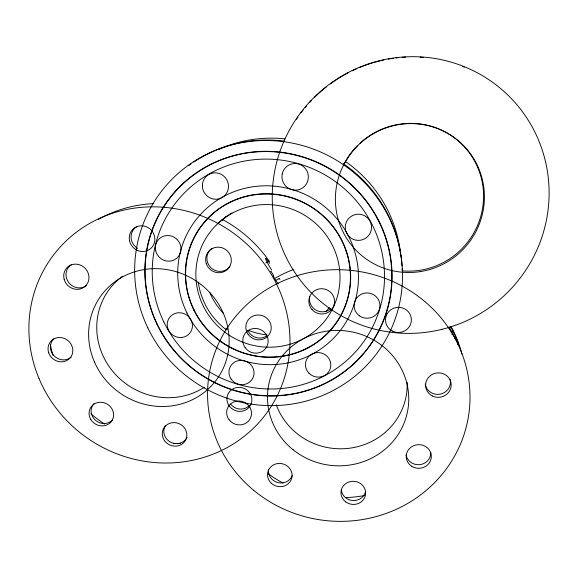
<?xml version="1.0" encoding="UTF-8"?>
<svg xmlns="http://www.w3.org/2000/svg" width="578" height="578" viewBox="0 0 578 578"><rect width="100%" height="100%" fill="white"/><g stroke="black" fill="none" stroke-linecap="round" stroke-linejoin="round"><path stroke-width="0.87" d="M265.909 262.918L269.182 261.119A128.901 122.536 34.8 0 0 221.995 219.25M270.49 271.638L271.046 271.335L272.368 273.531L273.647 275.742L273.091 276.046M276.096 280.171L279.355 278.394M448.81 327.878L450.746 326.873L455.218 335.608L458.686 344.589L449.041 326.953M451.115 332.119L453.051 331.115M451.823 334.38L452.964 333.788M454.481 338.585L455.334 338.144M457.523 342.985L458.087 342.696M457.436 344.734L458.564 344.148M450.5 326.447L450.746 326.873M296.449 119.292A138.373 136.329 -44.2 0 1 297.93 117.124M301.015 112.855A138.373 136.329 -44.2 0 1 303.161 110.073M305.329 107.407A138.373 136.329 -44.2 0 1 306.434 106.085M309.866 102.212A138.373 136.329 -44.2 0 1 311.636 100.326M314.757 97.155A138.373 136.329 -44.2 0 1 326.78 86.592M330.276 83.955A138.373 136.329 -44.2 0 1 348.324 72.72M352.125 70.819A138.373 136.329 -44.2 0 1 356.828 68.652M359.249 67.619A138.373 136.329 -44.2 0 1 383.879 59.96M388.149 59.122A138.373 136.329 -44.2 0 1 393.3 58.299M395.944 57.959A138.373 136.329 -44.2 0 1 398.589 57.663M402.129 57.352A138.373 136.329 -44.2 0 1 405.677 57.128M420.062 57.171A138.373 136.329 -44.2 0 1 423.558 57.41M462.711 66.535A138.373 136.329 -44.2 0 1 464.3 67.178M360.022 143.192A74.468 73.377 -43.6 0 1 479.776 172.851A74.468 73.377 -43.6 0 1 402.873 270.938M343.433 165.301A74.468 73.377 -43.6 0 1 357.435 145.692M71.173 357.146A12.637 11.741 38.2 0 1 53.805 355.528A12.637 11.741 38.2 0 1 54.166 338.52M86.476 285.568A12.918 12.116 44.3 0 1 68.479 282.194A12.918 12.116 44.3 0 1 71.556 264.579M137.521 248.374A13.048 12.441 47.6 0 1 137.188 226.345M229.878 266.595A12.933 12.535 41.2 0 1 210.703 267.484A12.933 12.535 41.2 0 1 211.837 248.41M266.66 335.984A12.694 12.275 25.3 0 1 247.868 330.464M249.588 405.453A12.47 11.856 21.5 0 1 230.55 404.08M187.113 437.293A12.34 11.553 25.4 0 1 170.438 442.091A12.34 11.553 25.4 0 1 165.402 425.618M112.558 419.968A12.405 11.517 31.5 0 1 95.435 420.257A12.405 11.517 31.5 0 1 93.947 403.646M180.437 443.319A118.974 113.1 34.8 0 1 173.487 443.673M104.647 424.028A118.974 113.1 34.8 0 1 90.891 413.79M52.981 355.398A118.974 113.1 34.8 0 1 50.358 344.481M278.307 283.82A12.687 2.478 63.9 0 1 273.365 276.284M271.66 270.157A12.709 0.968 58.8 0 1 265.627 258.843A12.709 0.968 58.8 0 1 269.659 263.366M268.365 260.425A12.788 2.702 57.7 0 1 269.254 261.343M98.339 219.409A128.901 122.536 34.8 0 1 153.661 203.622M204.388 387.238A69.382 65.943 34.7 0 1 110.463 368.381A69.382 65.943 34.7 0 1 122.312 276.378M279.514 278.545A12.738 2.724 63.2 0 1 279.853 279.542M188.876 165.539A133.475 130.447 32.2 0 1 191.029 163.979M193.854 162.035A133.475 130.447 32.2 0 1 284.448 141.169M343.303 163.668A133.475 130.447 32.2 0 1 402.006 265.902M402.144 268.553A133.475 130.447 32.2 0 1 402.23 271.212M226.338 329.857A71.845 70.198 32 0 1 198.261 282.143M218.267 223.339A71.845 70.198 32 0 1 232.031 212.885M227.385 329.287A78.998 77.322 32.9 0 1 225.998 328.246M329.229 307.46A69.122 67.655 32.8 0 1 326.122 311.448M267.115 334.944A69.122 67.655 32.8 0 1 248.453 330.327M223.252 313.189A69.122 67.655 32.8 0 1 209.684 292.338M221.974 220.695A69.122 67.655 32.8 0 1 226.063 216.642M219.026 149.283A128.41 125.715 33.1 0 1 284.918 138.886M345.333 161.414A128.41 125.715 33.1 0 1 400.727 255.844M407.158 382.246A67.424 64.743 8.1 0 1 352.428 447.784A67.424 64.743 8.1 0 1 276.262 404.759M275.07 278.249A125.26 120.303 8.1 0 1 293.263 269.601M451.071 326.519A125.26 120.303 8.1 0 1 461.959 354.112M364.732 495.498A120.434 115.665 8.1 0 1 345.832 497.571M283.112 483.071A120.434 115.665 8.1 0 1 268.481 473.924M430.798 452.596A12.441 11.726 -0.9 0 1 419.455 464.683A12.441 11.726 -0.9 0 1 406.045 454.691M450.161 379.457A12.68 12.124 -6.7 0 1 440.068 394.16A12.68 12.124 -6.7 0 1 425.242 384.045M330.811 308.645A12.767 12.499 14.5 0 1 309.772 296.521M292.193 475.607A12.239 11.481 14 0 1 277.823 482.565A12.239 11.481 14 0 1 268.611 469.553M365.455 491.827A12.254 11.473 6.4 0 1 352.544 500.519A12.254 11.473 6.4 0 1 341.302 489.682M442.076 329.308A139.428 137.362 -43.9 0 0 511.754 98.997A139.428 137.362 -43.9 0 0 278.22 156.819A139.428 137.362 -43.9 0 0 442.076 329.308M420.249 271.624A75.032 73.926 -43.3 0 0 468.621 151.371A75.032 73.926 -43.3 0 0 340.81 171.175A75.032 73.926 -43.3 0 0 420.249 271.624M48.747 352.898A12.73 11.82 38.2 0 0 69.844 358.223A12.73 11.82 38.2 0 0 62.677 337.892A12.73 11.82 38.2 0 0 48.747 352.898M64.144 279.167A13.012 12.196 44.3 0 0 85.241 286.247A13.012 12.196 44.3 0 0 79.67 264.825A13.012 12.196 44.3 0 0 64.144 279.167M129.544 240.853A13.142 12.528 47.4 0 0 150.721 248.533A13.142 12.528 47.4 0 0 145.887 226.576A13.142 12.528 47.4 0 0 129.544 240.853M206.267 263.568A13.027 12.622 41.1 0 0 228.064 268.763A13.027 12.622 41.1 0 0 221.092 247.5A13.027 12.622 41.1 0 0 206.267 263.568M248.078 334.236A12.788 12.362 25.2 0 0 270.02 333.044A12.788 12.362 25.2 0 0 257.492 315.01A12.788 12.362 25.2 0 0 248.078 334.236M229.726 406.616A12.557 11.936 21.5 0 0 251.069 404.051A12.557 11.936 21.5 0 0 237.442 387.441A12.557 11.936 21.5 0 0 229.726 406.616M164.586 440.761A12.434 11.632 25.3 0 0 185.762 439.757A12.434 11.632 25.3 0 0 173.321 422.612A12.434 11.632 25.3 0 0 164.586 440.761M90.717 419.303A12.492 11.589 31.5 0 0 111.944 420.654A12.492 11.589 31.5 0 0 101.309 402.252A12.492 11.589 31.5 0 0 90.717 419.303M94.424 361.886A71.419 67.734 34.3 0 0 215.341 381.307A71.419 67.734 34.3 0 0 166.876 269.579A71.419 67.734 34.3 0 0 94.424 361.886M39.044 378.576A132.687 125.867 34.5 0 0 263.337 417.395A132.687 125.867 34.5 0 0 175.929 208.81A132.687 125.867 34.5 0 0 39.044 378.576M147.795 327.798A134.804 131.683 32 0 0 379.089 350.275A134.804 131.683 32 0 0 278.892 141.14A134.804 131.683 32 0 0 147.795 327.798M203.34 306.188A72.561 70.863 31.8 0 0 327.95 316.657A72.561 70.863 31.8 0 0 272.527 204.807A72.561 70.863 31.8 0 0 203.34 306.188M186.947 312.908A90.963 88.846 31.8 0 0 343.13 326.635A90.963 88.846 31.8 0 0 274.196 186.145A90.963 88.846 31.8 0 0 186.947 312.908M193.876 310.104A83.189 81.245 31.8 0 0 336.721 322.423A83.189 81.245 31.8 0 0 273.466 194.049A83.189 81.245 31.8 0 0 193.876 310.104M157.31 324.33A124.162 121.286 32 0 0 370.39 344.553A124.162 121.286 32 0 0 277.664 152.13A124.162 121.286 32 0 0 157.31 324.33M163.805 321.903A116.901 114.184 31.9 0 0 364.436 340.644A116.901 114.184 31.9 0 0 276.855 159.615A116.901 114.184 31.9 0 0 163.805 321.903M194.107 310.01A82.929 80.992 31.8 0 0 336.512 322.286A82.929 80.992 31.8 0 0 273.445 194.309A82.929 80.992 31.8 0 0 194.107 310.01M157.079 324.417A124.422 121.539 32 0 0 370.599 344.69A124.422 121.539 32 0 0 277.693 151.862A124.422 121.539 32 0 0 157.079 324.417M168.176 329.366A12.795 12.21 34.2 0 0 189.837 333.101A12.795 12.21 34.2 0 0 181.478 312.922A12.795 12.21 34.2 0 0 168.176 329.366M155.67 250.686A13.092 12.55 45.4 0 0 176.89 258.113A13.092 12.55 45.4 0 0 171.941 236.265A13.092 12.55 45.4 0 0 155.67 250.686M202.365 185.776A13.345 12.947 56.9 0 0 222.053 197.618A13.345 12.947 56.9 0 0 221.873 174.715A13.345 12.947 56.9 0 0 202.365 185.776M282.252 173.862A13.366 13.178 68.6 0 0 299.151 189.591A13.366 13.178 68.6 0 0 304.042 167.071A13.366 13.178 68.6 0 0 282.252 173.862M353.266 239.343A13.149 13.084 -11.3 0 0 371.452 225.673A13.149 13.084 -11.3 0 0 350.499 216.844A13.149 13.084 -11.3 0 0 353.266 239.343M359.4 315.805A12.926 12.644 0.9 0 0 379.869 306.925A12.926 12.644 0.9 0 0 361.763 294.029A12.926 12.644 0.9 0 0 359.4 315.805M309.028 373.251A12.709 12.246 12.1 0 0 330.341 368.388A12.709 12.246 12.1 0 0 315.053 352.905A12.709 12.246 12.1 0 0 309.028 373.251M231.149 379.096A12.644 12.087 23.2 0 0 252.824 378.099A12.644 12.087 23.2 0 0 240.477 360.361A12.644 12.087 23.2 0 0 231.149 379.096M253.764 490.361A131.351 125.729 8.3 0 0 467.869 419.729A131.351 125.729 8.3 0 0 294.708 276.465A131.351 125.729 8.3 0 0 253.764 490.361M293.104 449.771A70.704 67.655 8.3 0 0 407.765 410.236A70.704 67.655 8.3 0 0 313.464 334.366A70.704 67.655 8.3 0 0 293.104 449.771M411.753 466.294A12.564 11.827 -0.8 0 0 431.304 457.285A12.564 11.827 -0.8 0 0 413.27 445.862A12.564 11.827 -0.8 0 0 411.753 466.294M432.481 396.002A12.81 12.232 -6.6 0 0 451.194 384.449A12.81 12.232 -6.6 0 0 431.542 374.833A12.81 12.232 -6.6 0 0 432.481 396.002M392.404 331.078A12.933 12.579 -5.6 0 0 411.37 319.381A12.933 12.579 -5.6 0 0 391.566 309.309A12.933 12.579 -5.6 0 0 392.404 331.078M312.091 309.656A12.897 12.615 14.5 0 0 333.932 305.444A12.897 12.615 14.5 0 0 319.092 288.949A12.897 12.615 14.5 0 0 312.091 309.656M245.159 347.689A12.745 12.283 24.2 0 0 267.007 346.265A12.745 12.283 24.2 0 0 254.298 328.477A12.745 12.283 24.2 0 0 245.159 347.689M229.134 419.787A12.514 11.863 20.7 0 0 250.52 418.024A12.514 11.863 20.7 0 0 237.572 401.053A12.514 11.863 20.7 0 0 229.134 419.787M271.27 483.194A12.355 11.582 14 0 0 291.745 478.172A12.355 11.582 14 0 0 276.363 463.794A12.355 11.582 14 0 0 271.27 483.194M345.817 501.971A12.369 11.567 6.5 0 0 365.571 494.515A12.369 11.567 6.5 0 0 348.548 482.117A12.369 11.567 6.5 0 0 345.817 501.971"/></g></svg>
